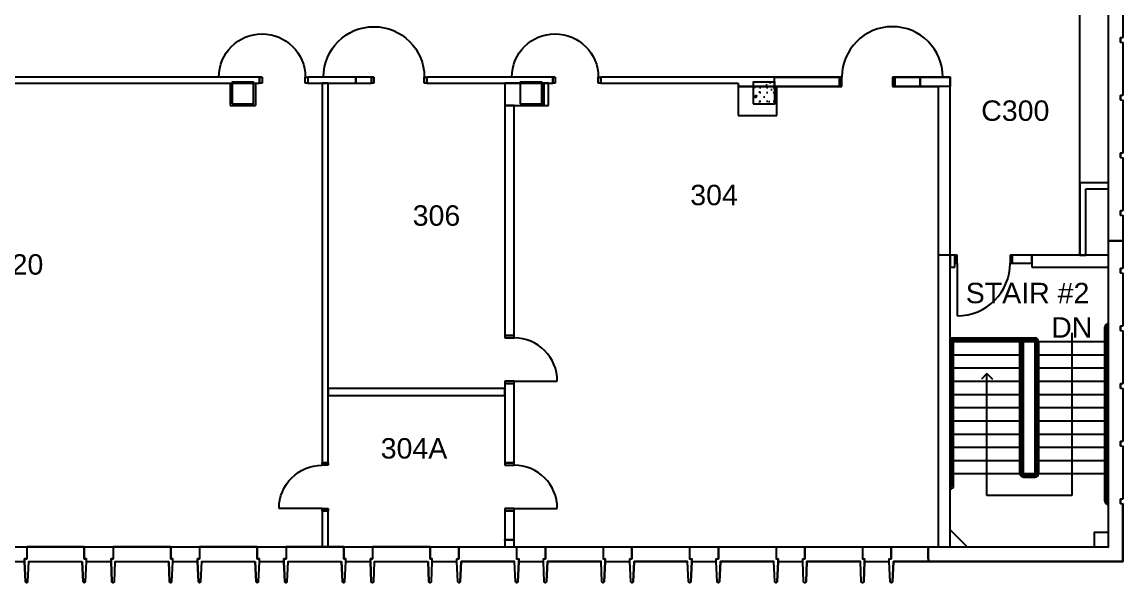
# Model space of a CAD drawing. Header units: inches. Extents: x 284 to 2008, y 299 to 1857.
# Drawn here: x 1092 to 2008, y 299 to 766 of the extents above; entities that cross this region are included whole.
import ezdxf

# ---------------------------------------------------------------- set-up
doc = ezdxf.new("R2010")
doc.units = ezdxf.units.IN
doc.header["$MEASUREMENT"] = 0
for name, color, linetype in [('A-DOOR', 4, 'Continuous'), ('A-FLOR-HRAL', 4, 'Continuous'), ('A-FLOR-STRS', 4, 'Continuous'), ('A-PFLR-NOTE', 3, 'Continuous'), ('A-WALL', 5, 'Continuous'), ('S-COLS', 6, 'Continuous')]:
    doc.layers.add(name, color=color, linetype=linetype)
doc.styles.get("Standard").update_dxf_attribs({"font": 'arial.ttf'})

# ---------------------------------------------------------------- blocks, each defined once
blk = doc.blocks.new('D1 Metal_182')
at = {"color": 0, "linetype": 'Continuous'}
for p, q in [((18, 0), (18, 36)), ((-18, 0), (-20, 0)), ((-20, 0), (-20, -5)), ((-18, -5), (-18, 0)), ((20, 0), (18, 0)), ((18, 0), (18, -5)), ((20, -5), (20, 0)), ((-20, -5), (-18, -5)), ((18, -5), (20, -5))]:
    blk.add_line(p, q, dxfattribs=at)
blk.add_arc((18, 0), 36, 90, 180, dxfattribs=at)
blk = doc.blocks.new('D1 Metal_181')
at = {"color": 0, "linetype": 'Continuous'}
for p, q in [((18, 0), (18, 36)), ((-18, 0), (-20, 0)), ((-20, 0), (-20, -7.75)), ((-18, -7.75), (-18, 0)), ((20, 0), (18, 0)), ((18, 0), (18, -7.75)), ((20, -7.75), (20, 0)), ((-20, -7.75), (-18, -7.75)), ((18, -7.75), (20, -7.75))]:
    blk.add_line(p, q, dxfattribs=at)
blk.add_arc((18, 0), 36, 90, 180, dxfattribs=at)
blk = doc.blocks.new('D1 Metal_183')
at = {"color": 0, "linetype": 'Continuous'}
for p, q in [((-21, 0), (-23, 0)), ((-23, 0), (-23, -5)), ((-21, -5), (-21, 0)), ((23, 0), (21, 0)), ((21, 0), (21, -5)), ((21, 0), (63, 0)), ((23, -5), (23, 0)), ((-23, -5), (-21, -5)), ((21, -5), (23, -5))]:
    blk.add_line(p, q, dxfattribs=at)
blk.add_arc((21, 0), 42, 0, 180, dxfattribs=at)
blk = doc.blocks.new('D1 Metal_191')
at = {"color": 0, "linetype": 'Continuous'}
for p, q in [((-21, 0), (-23, 0)), ((-23, 0), (-23, -7.75)), ((-21, -7.75), (-21, 0)), ((23, 0), (21, 0)), ((21, 0), (21, -7.75)), ((21, 0), (63, 0)), ((23, -7.75), (23, 0)), ((-23, -7.75), (-21, -7.75)), ((21, -7.75), (23, -7.75))]:
    blk.add_line(p, q, dxfattribs=at)
blk.add_arc((21, 0), 42, 0, 180, dxfattribs=at)
blk = doc.blocks.new('D1 Metal_90')
at = {"color": 0, "linetype": 'Continuous'}
for p, q in [((-18, 0), (-20, 0)), ((-20, 0), (-20, -5)), ((-18, -5), (-18, 0)), ((20, 0), (18, 0)), ((18, 0), (18, -5)), ((18, 0), (54, 0)), ((20, -5), (20, 0)), ((-20, -5), (-18, -5)), ((18, -5), (20, -5))]:
    blk.add_line(p, q, dxfattribs=at)
blk.add_arc((18, 0), 36, 0, 180, dxfattribs=at)
blk = doc.blocks.new('D1 Metal_193')
at = {"color": 0, "linetype": 'Continuous'}
for p, q in [((18, 0), (18, 36)), ((-18, 0), (-20, 0)), ((-20, 0), (-20, -7.75)), ((-18, -7.75), (-18, 0)), ((20, 0), (18, 0)), ((18, 0), (18, -7.75)), ((20, -7.75), (20, 0)), ((-20, -7.75), (-18, -7.75)), ((18, -7.75), (20, -7.75))]:
    blk.add_line(p, q, dxfattribs=at)
blk.add_arc((18, 0), 36, 90, 180, dxfattribs=at)
blk = doc.blocks.new('D1 Metal_28')
at = {"color": 0, "linetype": 'ByBlock'}
for p, q in [((-18, 0), (-20, 0)), ((-20, 0), (-20, -5)), ((-18, -5), (-18, 0)), ((20, 0), (18, 0)), ((18, 0), (18, -5)), ((18, 0), (54, 0)), ((20, -5), (20, 0)), ((-20, -5), (-18, -5)), ((18, -5), (20, -5))]:
    blk.add_line(p, q, dxfattribs=at)
blk.add_arc((18, 0), 36, 0, 180, dxfattribs=at)
blk = doc.blocks.new('D1 Metal_91')
at = {"color": 0, "linetype": 'ByBlock'}
for p, q in [((22, 0), (22, 44)), ((-22, 0), (-24, 0)), ((-24, 0), (-24, -6.625)), ((-22, -6.625), (-22, 0)), ((24, 0), (22, 0)), ((22, 0), (22, -6.625)), ((24, -6.625), (24, 0)), ((-24, -6.625), (-22, -6.625)), ((22, -6.625), (24, -6.625))]:
    blk.add_line(p, q, dxfattribs=at)
blk.add_arc((22, 0), 44, 90, 180, dxfattribs=at)

msp = doc.modelspace()

# ---------------------------------------------------------------- hatches: boundary and pattern name
at = {"layer": 'S-COLS'}
h = msp.add_hatch(dxfattribs=at)
h.set_pattern_fill('LIGHTWEIGHT_CONCRETE', color=256, style=0, pattern_type=2)
h.set_pattern_definition([(45, (7e-09, 7e-09), (-20.8303, 20.8303), [1.84252, -15.16535]), (45, (-4.402, 16.428), (-20.8303, 20.8303), [1.84252, -15.16535]), (105, (7e-09, 7e-09), (28.45473, 7.6244), [1.84252, -15.16535]), (105, (12.026, 12.026), (28.45473, 7.6244), [1.84252, -15.16535]), (165, (1.303, 1.303), (7.6244, 28.45473), [1.84252, -15.16535]), (165, (13.33, 13.33), (7.6244, 28.45473), [1.84252, -15.16535]), (45, (-2.0044, 2.0044), (-4.008794, 4.008794), [0, -5.669291, 0, -8.503937]), (90, (0, 4.009), (-5.669291, -4e-16), [0, -4.251969, 0, -7.086614])])
h.paths.add_polyline_path([(1700.49, 697.78), (1718.49, 697.78), (1718.49, 715.78), (1700.49, 715.78)], flags=0)

# ---------------------------------------------------------------- linework, layer by layer
at = {"layer": 'A-DOOR', "linetype": 'Continuous'}
msp.add_line((1289.59, 719.9), (1289.59, 714.9), dxfattribs=at)
at = {"layer": 'A-FLOR-HRAL', "linetype": 'Continuous'}
for p, q in [((1993.48, 366.78), (1993.48, 511.78)), ((1994.98, 366.78), (1994.98, 511.78)), ((1864.49, 502.78), (1935.24, 502.78)), ((1864.49, 501.28), (1935.24, 501.28)), ((1866, 379.9), (1866, 499.78)), ((1867.5, 379.9), (1867.5, 499.78)), ((1922.74, 389.78), (1922.74, 499.78)), ((1924.24, 389.78), (1924.24, 499.78)), ((1936.74, 499.78), (1936.74, 389.78)), ((1938.24, 499.78), (1938.24, 389.78)), ((1925.74, 388.28), (1935.24, 388.28)), ((1925.74, 386.78), (1935.24, 386.78))]:
    msp.add_line(p, q, dxfattribs=at)
for centre, radius, start, end in [((1996.48, 511.78), 3, 90, 180), ((1996.48, 511.78), 1.5, 90, 180), ((1935.24, 499.78), 3, 360, 90), ((1935.24, 499.78), 1.5, 360, 90), ((1925.74, 389.78), 3, 180, 270), ((1925.74, 389.78), 1.5, 180, 270), ((1935.24, 389.78), 3, 270, 360), ((1935.24, 389.78), 1.5, 270, 360), ((1864.49, 379.9), 3, 270, 360), ((1864.49, 379.9), 1.5, 270, 360), ((1996.49, 366.78), 3, 180, 270), ((1996.49, 366.78), 1.5, 180, 270)]:
    msp.add_arc(centre, radius, start, end, dxfattribs=at)
at = {"layer": 'A-FLOR-STRS', "linetype": 'Continuous'}
for p, q in [((1864.49, 499.78), (1936.74, 499.78)), ((1925.74, 389.78), (1925.74, 499.78)), ((1935.24, 389.78), (1935.24, 499.78)), ((1938.24, 499.78), (1993.48, 499.78)), ((1994.98, 499.78), (1996.49, 499.78)), ((1867.5, 488.78), (1922.74, 488.78)), ((1924.24, 488.78), (1925.74, 488.78)), ((1935.24, 488.78), (1936.74, 488.78)), ((1938.24, 488.78), (1993.48, 488.78)), ((1994.98, 488.78), (1996.49, 488.78)), ((1867.5, 477.78), (1922.74, 477.78)), ((1924.24, 477.78), (1925.74, 477.78)), ((1935.24, 477.78), (1936.74, 477.78)), ((1938.24, 477.78), (1993.48, 477.78)), ((1994.98, 477.78), (1996.49, 477.78)), ((1867.5, 466.78), (1922.74, 466.78)), ((1924.24, 466.78), (1925.74, 466.78)), ((1935.24, 466.78), (1936.74, 466.78)), ((1938.24, 466.78), (1993.48, 466.78)), ((1994.98, 466.78), (1996.49, 466.78)), ((1867.5, 455.78), (1922.74, 455.78)), ((1924.24, 455.78), (1925.74, 455.78)), ((1935.24, 455.78), (1936.74, 455.78)), ((1938.24, 455.78), (1993.48, 455.78)), ((1994.98, 455.78), (1996.49, 455.78)), ((1867.5, 444.78), (1922.74, 444.78)), ((1924.24, 444.78), (1925.74, 444.78)), ((1935.24, 444.78), (1936.74, 444.78)), ((1938.24, 444.78), (1993.48, 444.78)), ((1994.98, 444.78), (1996.49, 444.78)), ((1867.5, 433.78), (1922.74, 433.78)), ((1924.24, 433.78), (1925.74, 433.78)), ((1935.24, 433.78), (1936.74, 433.78)), ((1938.24, 433.78), (1993.48, 433.78)), ((1994.98, 433.78), (1996.49, 433.78)), ((1867.5, 422.78), (1922.74, 422.78)), ((1924.24, 422.78), (1925.74, 422.78)), ((1935.24, 422.78), (1936.74, 422.78)), ((1938.24, 422.78), (1993.48, 422.78)), ((1994.98, 422.78), (1996.49, 422.78)), ((1867.5, 411.78), (1922.74, 411.78)), ((1924.24, 411.78), (1925.74, 411.78)), ((1935.24, 411.78), (1936.74, 411.78)), ((1938.24, 411.78), (1993.48, 411.78)), ((1994.98, 411.78), (1996.49, 411.78)), ((1867.5, 400.78), (1922.74, 400.78)), ((1924.24, 400.78), (1925.74, 400.78)), ((1935.24, 400.78), (1936.74, 400.78)), ((1938.24, 400.78), (1993.48, 400.78)), ((1994.98, 400.78), (1996.49, 400.78)), ((1867.5, 389.78), (1922.74, 389.78)), ((1924.24, 389.78), (1936.74, 389.78)), ((1938.24, 389.78), (1993.48, 389.78)), ((1994.98, 389.78), (1996.49, 389.78))]:
    msp.add_line(p, q, dxfattribs=at)
at = {"layer": 'A-PFLR-NOTE'}
for p, q in [((1965.86, 507.11), (1965.86, 371.62)), ((1895.22, 473.16), (1890.55, 468.5)), ((1895.12, 371.62), (1895.22, 473.16)), ((1895.22, 473.16), (1899.88, 468.49)), ((1965.86, 371.62), (1895.12, 371.62))]:
    msp.add_line(p, q, dxfattribs=at)
at = {"layer": 'A-WALL', "linetype": 'Continuous'}
for p, q in [((1996.49, 328.78), (1996.49, 1220.78)), ((1972.49, 571.78), (1972.49, 829.65)), ((2008.49, 796.78), (2008.49, 752.78)), ((2006.49, 752.53), (2008.49, 752.78)), ((2006.49, 749.03), (2006.49, 752.53)), ((2006.49, 749.03), (2008.49, 748.78)), ((2008.49, 748.78), (2008.49, 704.78)), ((1289.59, 719.9), (945.59, 719.9)), ((1289.59, 714.9), (1289.59, 719.9)), ((1369.59, 719.9), (1329.59, 719.9)), ((1329.59, 719.9), (1329.59, 714.9)), ((1382.71, 719.9), (1369.59, 719.9)), ((1369.59, 719.9), (1369.59, 714.9)), ((1369.59, 714.9), (1369.59, 719.9)), ((1382.71, 719.9), (1382.71, 714.9)), ((1428.71, 714.9), (1428.71, 719.9)), ((1533.59, 719.9), (1428.71, 719.9)), ((1428.71, 719.9), (1428.71, 714.9)), ((1533.59, 719.9), (1533.59, 714.9)), ((1533.59, 714.9), (1533.59, 719.9)), ((1573.59, 714.9), (1573.59, 719.9)), ((1688.12, 719.9), (1573.59, 719.9)), ((1573.59, 719.9), (1573.59, 714.9)), ((1772.49, 719.9), (1688.12, 719.9)), ((1772.49, 719.9), (1772.49, 712.15)), ((1772.49, 712.15), (1772.49, 719.9)), ((1818.49, 719.9), (1818.49, 712.15)), ((1839.49, 719.9), (1818.49, 719.9)), ((1839.49, 712.15), (1839.49, 719.9)), ((1864.49, 719.9), (1839.49, 719.9)), ((1839.49, 719.9), (1839.49, 712.15)), ((1864.49, 572.04), (1864.49, 719.9)), ((945.59, 714.9), (1289.59, 714.9)), ((1264.96, 714.9), (1264.96, 696.15)), ((1286.21, 714.9), (1286.21, 696.15)), ((1329.59, 714.9), (1369.59, 714.9)), ((1341.71, 714.9), (1341.71, 398.78)), ((1346.71, 714.9), (1341.71, 714.9)), ((1346.71, 398.78), (1346.71, 714.9)), ((1369.59, 714.9), (1382.71, 714.9)), ((1428.71, 714.9), (1533.59, 714.9)), ((1526.21, 714.9), (1493.71, 714.9)), ((1493.71, 714.9), (1493.71, 696.15)), ((1526.21, 696.15), (1526.21, 714.9)), ((1526.21, 714.9), (1526.21, 696.15)), ((1530.21, 714.9), (1526.21, 714.9)), ((1530.21, 696.15), (1530.21, 714.9)), ((1573.59, 714.9), (1688.12, 714.9)), ((1688.12, 714.9), (1688.12, 712.15)), ((1720.12, 712.15), (1688.12, 712.15)), ((1688.12, 712.15), (1688.12, 687.9)), ((1688.12, 712.15), (1772.49, 712.15)), ((1720.12, 687.9), (1720.12, 712.15)), ((1818.49, 712.15), (1839.49, 712.15)), ((1839.49, 712.15), (1854.49, 712.15)), ((1854.49, 712.15), (1854.49, 572.04)), ((2006.49, 704.53), (2008.49, 704.78)), ((2006.49, 701.03), (2006.49, 704.53)), ((2006.49, 701.03), (2008.49, 700.78)), ((2008.49, 700.78), (2008.49, 656.78)), ((1264.96, 696.15), (1286.21, 696.15)), ((1493.71, 696.15), (1526.21, 696.15)), ((1493.71, 696.15), (1493.71, 504.78)), ((1501.46, 696.15), (1493.71, 696.15)), ((1501.46, 504.78), (1501.46, 696.15)), ((1526.21, 696.15), (1530.21, 696.15)), ((1688.12, 687.9), (1720.12, 687.9)), ((2006.49, 656.53), (2008.49, 656.78)), ((2006.49, 653.03), (2006.49, 656.53)), ((2006.49, 653.03), (2008.49, 652.78)), ((2008.49, 652.78), (2008.49, 608.78)), ((1996.49, 631.78), (1972.49, 631.78)), ((1972.49, 631.78), (1972.49, 571.78)), ((1977.49, 626.78), (1996.49, 626.78)), ((1977.49, 571.78), (1977.49, 626.78)), ((1996.49, 626.78), (1996.49, 631.78)), ((2006.49, 608.53), (2008.49, 608.78)), ((2006.49, 605.03), (2006.49, 608.53)), ((2006.49, 605.03), (2008.49, 604.78)), ((2008.49, 604.78), (2008.49, 560.78)), ((1854.49, 572.04), (1864.49, 572.04)), ((1854.49, 571.78), (1854.49, 328.78)), ((1864.49, 571.78), (1854.49, 571.78)), ((1864.49, 328.78), (1864.49, 571.78)), ((1868.49, 571.78), (1864.49, 571.78)), ((1864.49, 571.78), (1864.49, 561.78)), ((1868.49, 561.78), (1868.49, 571.78)), ((1868.49, 571.78), (1868.49, 565.15)), ((1916.49, 565.15), (1916.49, 571.78)), ((1932.49, 571.78), (1916.49, 571.78)), ((1996.49, 571.78), (1932.49, 571.78)), ((1932.49, 571.78), (1932.49, 561.78)), ((1932.49, 565.15), (1932.49, 571.78)), ((1972.49, 571.78), (1977.49, 571.78)), ((1996.49, 561.78), (1996.49, 571.78)), ((1864.49, 561.78), (1868.49, 561.78)), ((1916.49, 565.15), (1932.49, 565.15)), ((1932.49, 561.78), (1996.49, 561.78)), ((2006.49, 560.53), (2008.49, 560.78)), ((2006.49, 557.03), (2006.49, 560.53)), ((2006.49, 557.03), (2008.49, 556.78)), ((2008.49, 556.78), (2008.49, 512.78)), ((1501.46, 504.78), (1493.71, 504.78)), ((1493.71, 504.78), (1501.46, 504.78)), ((2006.49, 512.53), (2008.49, 512.78)), ((2006.49, 509.03), (2006.49, 512.53)), ((2006.49, 509.03), (2008.49, 508.78)), ((2008.49, 508.78), (2008.49, 464.78)), ((1493.71, 460.78), (1346.71, 460.78)), ((1346.71, 460.78), (1346.71, 454.78)), ((1493.71, 464.78), (1501.46, 464.78)), ((1493.71, 464.78), (1493.71, 398.78)), ((1501.46, 464.78), (1493.71, 464.78)), ((1493.71, 454.78), (1493.71, 460.78)), ((1501.46, 398.78), (1501.46, 464.78)), ((2006.49, 464.53), (2008.49, 464.78)), ((2006.49, 461.03), (2006.49, 464.53)), ((2006.49, 461.03), (2008.49, 460.78)), ((2008.49, 460.78), (2008.49, 416.78)), ((1346.71, 454.78), (1493.71, 454.78)), ((2006.49, 416.53), (2008.49, 416.78)), ((2006.49, 413.03), (2006.49, 416.53)), ((2006.49, 413.03), (2008.49, 412.78)), ((2008.49, 412.78), (2008.49, 368.78)), ((1346.71, 398.78), (1341.71, 398.78)), ((1341.71, 398.78), (1346.71, 398.78)), ((1501.46, 398.78), (1493.71, 398.78)), ((1493.71, 398.78), (1501.46, 398.78)), ((2006.49, 368.53), (2008.49, 368.78)), ((2006.49, 365.03), (2006.49, 368.53)), ((1341.71, 358.78), (1346.71, 358.78)), ((1341.71, 358.78), (1341.71, 328.78)), ((1346.71, 328.78), (1346.71, 358.78)), ((1501.46, 358.78), (1493.71, 358.78)), ((1493.71, 358.78), (1493.71, 334.78)), ((1501.46, 334.78), (1501.46, 358.78)), ((2006.49, 365.03), (2008.49, 364.78)), ((2008.49, 316.78), (2008.49, 364.78)), ((1878.64, 328.78), (1864.49, 342.92)), ((1493.71, 334.78), (1493.71, 328.78)), ((1501.46, 334.78), (1493.71, 334.78)), ((1493.71, 334.78), (1501.46, 334.78)), ((1493.71, 334.78), (1501.46, 334.78)), ((1501.46, 328.78), (1501.46, 334.78)), ((1071.59, 328.78), (1095.59, 328.78)), ((1095.59, 328.78), (1143.59, 328.78)), ((1095.59, 328.78), (1095.59, 318.78)), ((1143.59, 328.78), (1143.59, 318.78)), ((1143.59, 328.78), (1167.59, 328.78)), ((1167.59, 328.78), (1215.59, 328.78)), ((1167.59, 328.78), (1167.59, 318.78)), ((1215.59, 328.78), (1215.59, 318.78)), ((1215.59, 328.78), (1239.59, 328.78)), ((1239.59, 328.78), (1287.59, 328.78)), ((1239.59, 328.78), (1239.59, 318.78)), ((1287.59, 328.78), (1287.59, 318.78)), ((1287.59, 328.78), (1311.59, 328.78)), ((1311.59, 328.78), (1359.59, 328.78)), ((1311.59, 328.78), (1311.59, 318.78)), ((1341.71, 328.78), (1346.71, 328.78)), ((1359.59, 328.78), (1359.59, 318.78)), ((1359.59, 328.78), (1383.59, 328.78)), ((1383.59, 328.78), (1431.59, 328.78)), ((1383.59, 328.78), (1383.59, 318.78)), ((1431.59, 328.78), (1431.59, 318.78)), ((1431.59, 328.78), (1455.59, 328.78)), ((1455.59, 328.78), (1503.59, 328.78)), ((1455.59, 328.78), (1455.59, 318.78)), ((1493.71, 328.78), (1501.46, 328.78)), ((1503.59, 328.78), (1503.59, 318.78)), ((1503.59, 328.78), (1527.59, 328.78)), ((1527.59, 328.78), (1575.59, 328.78)), ((1527.59, 328.78), (1527.59, 318.78)), ((1575.59, 328.78), (1575.59, 318.78)), ((1575.59, 328.78), (1599.59, 328.78)), ((1599.59, 328.78), (1647.59, 328.78)), ((1599.59, 328.78), (1599.59, 318.78)), ((1647.59, 328.78), (1647.59, 318.78)), ((1647.59, 328.78), (1671.59, 328.78)), ((1671.59, 328.78), (1719.59, 328.78)), ((1671.59, 328.78), (1671.59, 318.78)), ((1719.59, 328.78), (1719.59, 318.78)), ((1719.59, 328.78), (1743.59, 328.78)), ((1743.59, 328.78), (1791.59, 328.78)), ((1743.59, 328.78), (1743.59, 318.78)), ((1791.59, 328.78), (1815.59, 328.78)), ((1791.59, 328.78), (1791.59, 318.78)), ((1815.59, 328.78), (1815.59, 318.78)), ((1815.59, 328.78), (1854.49, 328.78)), ((1854.49, 328.78), (1864.49, 328.78)), ((1864.49, 328.78), (1996.49, 328.78)), ((1073.34, 316.78), (1093.84, 316.78)), ((1093.84, 316.78), (1093.84, 318.78)), ((1093.84, 318.78), (1095.59, 318.78)), ((1094.59, 299.78), (1093.84, 316.78)), ((1096.59, 299.78), (1097.34, 316.78)), ((1097.34, 316.78), (1141.84, 316.78)), ((1142.59, 299.78), (1141.84, 316.78)), ((1143.59, 318.78), (1145.34, 318.78)), ((1144.59, 299.78), (1145.34, 316.78)), ((1145.34, 316.78), (1145.34, 318.78)), ((1145.34, 316.78), (1165.84, 316.78)), ((1165.84, 316.78), (1165.84, 318.78)), ((1165.84, 318.78), (1167.59, 318.78)), ((1166.59, 299.78), (1165.84, 316.78)), ((1168.59, 299.78), (1169.34, 316.78)), ((1169.34, 316.78), (1213.84, 316.78)), ((1214.59, 299.78), (1213.84, 316.78)), ((1215.59, 318.78), (1217.34, 318.78)), ((1216.59, 299.78), (1217.34, 316.78)), ((1217.34, 316.78), (1217.34, 318.78)), ((1217.34, 316.78), (1237.84, 316.78)), ((1237.84, 316.78), (1237.84, 318.78)), ((1237.84, 318.78), (1239.59, 318.78)), ((1238.59, 299.78), (1237.84, 316.78)), ((1240.59, 299.78), (1241.34, 316.78)), ((1241.34, 316.78), (1285.84, 316.78)), ((1286.59, 299.78), (1285.84, 316.78)), ((1287.59, 318.78), (1289.34, 318.78)), ((1288.59, 299.78), (1289.34, 316.78)), ((1289.34, 316.78), (1289.34, 318.78)), ((1289.34, 316.78), (1309.84, 316.78)), ((1309.84, 316.78), (1309.84, 318.78)), ((1309.84, 318.78), (1311.59, 318.78)), ((1310.59, 299.78), (1309.84, 316.78)), ((1312.59, 299.78), (1313.34, 316.78)), ((1313.34, 316.78), (1357.84, 316.78)), ((1358.59, 299.78), (1357.84, 316.78)), ((1359.59, 318.78), (1361.34, 318.78)), ((1360.59, 299.78), (1361.34, 316.78)), ((1361.34, 316.78), (1361.34, 318.78)), ((1361.34, 316.78), (1381.84, 316.78)), ((1381.84, 316.78), (1381.84, 318.78)), ((1381.84, 318.78), (1383.59, 318.78)), ((1382.59, 299.78), (1381.84, 316.78)), ((1384.59, 299.78), (1385.34, 316.78)), ((1385.34, 316.78), (1429.84, 316.78)), ((1430.59, 299.78), (1429.84, 316.78)), ((1431.59, 318.78), (1433.34, 318.78)), ((1432.59, 299.78), (1433.34, 316.78)), ((1433.34, 316.78), (1433.34, 318.78)), ((1433.34, 316.78), (1453.84, 316.78)), ((1453.84, 316.78), (1453.84, 318.78)), ((1453.84, 318.78), (1455.59, 318.78)), ((1454.59, 299.78), (1453.84, 316.78)), ((1456.59, 299.78), (1457.34, 316.78)), ((1457.34, 316.78), (1501.84, 316.78)), ((1502.59, 299.78), (1501.84, 316.78)), ((1503.59, 318.78), (1505.34, 318.78)), ((1504.59, 299.78), (1505.34, 316.78)), ((1505.34, 316.78), (1505.34, 318.78)), ((1505.34, 316.78), (1525.84, 316.78)), ((1525.84, 316.78), (1525.84, 318.78)), ((1525.84, 318.78), (1527.59, 318.78)), ((1526.59, 299.78), (1525.84, 316.78)), ((1528.59, 299.78), (1529.34, 316.78)), ((1529.34, 316.78), (1573.84, 316.78)), ((1574.59, 299.78), (1573.84, 316.78)), ((1575.59, 318.78), (1577.34, 318.78)), ((1576.59, 299.78), (1577.34, 316.78)), ((1577.34, 316.78), (1577.34, 318.78)), ((1577.34, 316.78), (1597.84, 316.78)), ((1597.84, 316.78), (1597.84, 318.78)), ((1597.84, 318.78), (1599.59, 318.78)), ((1598.59, 299.78), (1597.84, 316.78)), ((1600.59, 299.78), (1601.34, 316.78)), ((1601.34, 316.78), (1645.84, 316.78)), ((1646.59, 299.78), (1645.84, 316.78)), ((1647.59, 318.78), (1649.34, 318.78)), ((1648.59, 299.78), (1649.34, 316.78)), ((1649.34, 316.78), (1649.34, 318.78)), ((1649.34, 316.78), (1669.84, 316.78)), ((1669.84, 316.78), (1669.84, 318.78)), ((1669.84, 318.78), (1671.59, 318.78)), ((1670.59, 299.78), (1669.84, 316.78)), ((1672.59, 299.78), (1673.34, 316.78)), ((1673.34, 316.78), (1717.84, 316.78)), ((1718.59, 299.78), (1717.84, 316.78)), ((1719.59, 318.78), (1721.34, 318.78)), ((1720.59, 299.78), (1721.34, 316.78)), ((1721.34, 316.78), (1721.34, 318.78)), ((1721.34, 316.78), (1741.84, 316.78)), ((1741.84, 316.78), (1741.84, 318.78)), ((1741.84, 318.78), (1743.59, 318.78)), ((1742.59, 299.78), (1741.84, 316.78)), ((1744.59, 299.78), (1745.34, 316.78)), ((1745.34, 316.78), (1789.84, 316.78)), ((1790.59, 299.78), (1789.84, 316.78)), ((1791.59, 318.78), (1793.34, 318.78)), ((1792.59, 299.78), (1793.34, 316.78)), ((1793.34, 316.78), (1793.34, 318.78)), ((1793.34, 316.78), (1813.84, 316.78)), ((1813.84, 316.78), (1813.84, 318.78)), ((1813.84, 318.78), (1815.59, 318.78)), ((1814.59, 299.78), (1813.84, 316.78)), ((1816.59, 299.78), (1817.34, 316.78)), ((1817.34, 316.78), (2008.49, 316.78)), ((1095.59, 298.78), (1094.59, 299.78)), ((1095.59, 298.78), (1096.59, 299.78)), ((1143.59, 298.78), (1142.59, 299.78)), ((1143.59, 298.78), (1144.59, 299.78)), ((1167.59, 298.78), (1166.59, 299.78)), ((1167.59, 298.78), (1168.59, 299.78)), ((1215.59, 298.78), (1214.59, 299.78)), ((1215.59, 298.78), (1216.59, 299.78)), ((1239.59, 298.78), (1238.59, 299.78)), ((1239.59, 298.78), (1240.59, 299.78)), ((1287.59, 298.78), (1286.59, 299.78)), ((1287.59, 298.78), (1288.59, 299.78)), ((1311.59, 298.78), (1310.59, 299.78)), ((1311.59, 298.78), (1312.59, 299.78)), ((1359.59, 298.78), (1358.59, 299.78)), ((1359.59, 298.78), (1360.59, 299.78)), ((1383.59, 298.78), (1382.59, 299.78)), ((1383.59, 298.78), (1384.59, 299.78)), ((1431.59, 298.78), (1430.59, 299.78)), ((1431.59, 298.78), (1432.59, 299.78)), ((1455.59, 298.78), (1454.59, 299.78)), ((1455.59, 298.78), (1456.59, 299.78)), ((1503.59, 298.78), (1502.59, 299.78)), ((1503.59, 298.78), (1504.59, 299.78)), ((1527.59, 298.78), (1526.59, 299.78)), ((1527.59, 298.78), (1528.59, 299.78)), ((1575.59, 298.78), (1574.59, 299.78)), ((1575.59, 298.78), (1576.59, 299.78)), ((1599.59, 298.78), (1598.59, 299.78)), ((1599.59, 298.78), (1600.59, 299.78)), ((1647.59, 298.78), (1646.59, 299.78)), ((1647.59, 298.78), (1648.59, 299.78)), ((1671.59, 298.78), (1670.59, 299.78)), ((1671.59, 298.78), (1672.59, 299.78)), ((1719.59, 298.78), (1718.59, 299.78)), ((1719.59, 298.78), (1720.59, 299.78)), ((1743.59, 298.78), (1742.59, 299.78)), ((1743.59, 298.78), (1744.59, 299.78)), ((1791.59, 298.78), (1790.59, 299.78)), ((1791.59, 298.78), (1792.59, 299.78)), ((1815.59, 298.78), (1814.59, 299.78)), ((1815.59, 298.78), (1816.59, 299.78))]:
    msp.add_line(p, q, dxfattribs=at)
msp.add_lwpolyline([(2008.49, 796.78), (2008.49, 752.78), (2006.49, 752.53), (2006.49, 749.03), (2008.49, 748.78), (2008.49, 704.78), (2006.49, 704.53), (2006.49, 701.03), (2008.49, 700.78), (2008.49, 656.78), (2006.49, 656.53), (2006.49, 653.03), (2008.49, 652.78), (2008.49, 608.78), (2006.49, 608.53), (2006.49, 605.03), (2008.49, 604.78), (2008.49, 583.52), (1996.49, 583.52), (1996.49, 1220.78)], dxfattribs=at)
for points in [[(1718.41, 712.15), (1718.41, 719.9), (1772.49, 719.9), (1772.49, 712.15)], [(1818.49, 712.15), (1818.49, 719.9), (1864.49, 719.9), (1864.49, 712.15)], [(1984.49, 328.78), (1996.49, 328.78), (1996.49, 340.78), (1984.49, 340.78)], [(1141.84, 316.78), (1142.59, 299.78), (1143.59, 298.78), (1144.59, 299.78), (1145.34, 316.78), (1145.34, 318.78), (1143.59, 318.78), (1143.59, 328.78), (1095.59, 328.78), (1095.59, 318.78), (1093.84, 318.78), (1093.84, 316.78), (1094.59, 299.78), (1095.59, 298.78), (1096.59, 299.78), (1097.34, 316.78)], [(1213.84, 316.78), (1214.59, 299.78), (1215.59, 298.78), (1216.59, 299.78), (1217.34, 316.78), (1217.34, 318.78), (1215.59, 318.78), (1215.59, 328.78), (1167.59, 328.78), (1167.59, 318.78), (1165.84, 318.78), (1165.84, 316.78), (1166.59, 299.78), (1167.59, 298.78), (1168.59, 299.78), (1169.34, 316.78)], [(1285.84, 316.78), (1286.59, 299.78), (1287.59, 298.78), (1288.59, 299.78), (1289.34, 316.78), (1289.34, 318.78), (1287.59, 318.78), (1287.59, 328.78), (1239.59, 328.78), (1239.59, 318.78), (1237.84, 318.78), (1237.84, 316.78), (1238.59, 299.78), (1239.59, 298.78), (1240.59, 299.78), (1241.34, 316.78)], [(1357.84, 316.78), (1358.59, 299.78), (1359.59, 298.78), (1360.59, 299.78), (1361.34, 316.78), (1361.34, 318.78), (1359.59, 318.78), (1359.59, 328.78), (1311.59, 328.78), (1311.59, 318.78), (1309.84, 318.78), (1309.84, 316.78), (1310.59, 299.78), (1311.59, 298.78), (1312.59, 299.78), (1313.34, 316.78)], [(1429.84, 316.78), (1430.59, 299.78), (1431.59, 298.78), (1432.59, 299.78), (1433.34, 316.78), (1433.34, 318.78), (1431.59, 318.78), (1431.59, 328.78), (1383.59, 328.78), (1383.59, 318.78), (1381.84, 318.78), (1381.84, 316.78), (1382.59, 299.78), (1383.59, 298.78), (1384.59, 299.78), (1385.34, 316.78)], [(1503.59, 328.78), (1503.59, 318.78), (1505.34, 318.78), (1505.34, 316.78), (1504.59, 299.78), (1503.59, 298.78), (1502.59, 299.78), (1501.84, 316.78), (1457.34, 316.78), (1456.59, 299.78), (1455.59, 298.78), (1454.59, 299.78), (1453.84, 316.78), (1453.84, 318.78), (1455.59, 318.78), (1455.59, 328.78)], [(1575.59, 328.78), (1575.59, 318.78), (1577.34, 318.78), (1577.34, 316.78), (1576.59, 299.78), (1575.59, 298.78), (1574.59, 299.78), (1573.84, 316.78), (1529.34, 316.78), (1528.59, 299.78), (1527.59, 298.78), (1526.59, 299.78), (1525.84, 316.78), (1525.84, 318.78), (1527.59, 318.78), (1527.59, 328.78)], [(1647.59, 328.78), (1647.59, 318.78), (1649.34, 318.78), (1649.34, 316.78), (1648.59, 299.78), (1647.59, 298.78), (1646.59, 299.78), (1645.84, 316.78), (1601.34, 316.78), (1600.59, 299.78), (1599.59, 298.78), (1598.59, 299.78), (1597.84, 316.78), (1597.84, 318.78), (1599.59, 318.78), (1599.59, 328.78)], [(1719.59, 328.78), (1719.59, 318.78), (1721.34, 318.78), (1721.34, 316.78), (1720.59, 299.78), (1719.59, 298.78), (1718.59, 299.78), (1717.84, 316.78), (1673.34, 316.78), (1672.59, 299.78), (1671.59, 298.78), (1670.59, 299.78), (1669.84, 316.78), (1669.84, 318.78), (1671.59, 318.78), (1671.59, 328.78)], [(1791.59, 328.78), (1791.59, 318.78), (1793.34, 318.78), (1793.34, 316.78), (1792.59, 299.78), (1791.59, 298.78), (1790.59, 299.78), (1789.84, 316.78), (1745.34, 316.78), (1744.59, 299.78), (1743.59, 298.78), (1742.59, 299.78), (1741.84, 316.78), (1741.84, 318.78), (1743.59, 318.78), (1743.59, 328.78)]]:
    msp.add_lwpolyline(points, close=True, dxfattribs=at)
for points in [[(1996.49, 583.52), (2008.49, 583.52), (2008.49, 560.78), (2006.49, 560.53), (2006.49, 557.03), (2008.49, 556.78), (2008.49, 512.78), (2006.49, 512.53), (2006.49, 509.03), (2008.49, 508.78), (2008.49, 464.78), (2006.49, 464.53), (2006.49, 461.03), (2008.49, 460.78), (2008.49, 416.78), (2006.49, 416.53), (2006.49, 413.03), (2008.49, 412.78), (2008.49, 368.78), (2006.49, 368.53), (2006.49, 365.03), (2008.49, 364.78), (2008.49, 316.78), (1846.63, 316.78, -0.05457), (1846.34, 319.37), (1846.34, 328.78), (1996.49, 328.78)], [(1846.34, 328.78), (1846.34, 319.37, 0.05457), (1846.63, 316.78), (1817.34, 316.78), (1816.59, 299.78), (1815.59, 298.78), (1814.59, 299.78), (1813.84, 316.78), (1813.84, 318.78), (1815.59, 318.78), (1815.59, 328.78)]]:
    msp.add_lwpolyline(points, format="xyb", close=True, dxfattribs=at)
at = {"layer": 'A-WALL'}
msp.add_point((1493.71, 334.78), dxfattribs=at)
msp.add_point((1493.71, 334.78), dxfattribs=at)
at = {"layer": 'S-COLS', "linetype": 'Continuous'}
for points in [[(1266.59, 697.78), (1284.59, 697.78), (1284.59, 715.78), (1266.59, 715.78)], [(1506.59, 697.78), (1524.59, 697.78), (1524.59, 715.78), (1506.59, 715.78)], [(1700.49, 697.78), (1718.49, 697.78), (1718.49, 715.78), (1700.49, 715.78)]]:
    msp.add_lwpolyline(points, close=True, dxfattribs=at)

# ---------------------------------------------------------------- block references
at = {"layer": 'A-DOOR', "xscale": -1}
for name, p in [('D1 Metal_183', (1405.71, 719.9)), ('D1 Metal_90', (1553.59, 719.9))]:
    msp.add_blockref(name, p, dxfattribs=at)
at = {"layer": 'A-DOOR'}
msp.add_blockref('D1 Metal_191', (1795.49, 719.9), dxfattribs=at)
at = {"layer": 'A-DOOR', "linetype": 'Continuous', "xscale": -1}
msp.add_blockref('D1 Metal_28', (1309.59, 719.9), dxfattribs=at)
at = {"layer": 'A-DOOR', "linetype": 'Continuous', "rotation": 180}
msp.add_blockref('D1 Metal_91', (1892.49, 565.15), dxfattribs=at)
at = {"layer": 'A-DOOR', "rotation": 270}
for name, p in [('D1 Metal_181', (1501.46, 484.78)), ('D1 Metal_193', (1501.46, 378.78))]:
    msp.add_blockref(name, p, dxfattribs=at)
at = {"layer": 'A-DOOR', "xscale": -1, "rotation": 90}
msp.add_blockref('D1 Metal_182', (1341.71, 378.78), dxfattribs=at)

# ---------------------------------------------------------------- texts
at = {"layer": 'A-PFLR-NOTE', "char_height": 17, "attachment_point": 5}
for s, insert, width, line_spacing_factor in [('C300', (1918.84, 691.89), 17.7397, 0.983041), ('304', (1667.96, 621.66), 17.7397, 0.976373), ('306', (1436.82, 604.57), 17.7397, 0.976373), ('320', (1089.65, 563.85), 31.2686, 0.976775), ('304A', (1418.12, 410.74), 32.9597, 0.983041)]:
    msp.add_mtext(s, dxfattribs=dict(at, insert=insert, width=width, line_spacing_factor=line_spacing_factor))
for s, insert, width in [('STAIR #2', (1929.05, 540.05), 161.0718), ('\\A1;{\\fArial|b0|i0|c0|p34;DN}', (1965.86, 511.5), 17.7397)]:
    msp.add_mtext(s, dxfattribs=dict(at, insert=insert, width=width))

doc.saveas('drawing.dxf')
